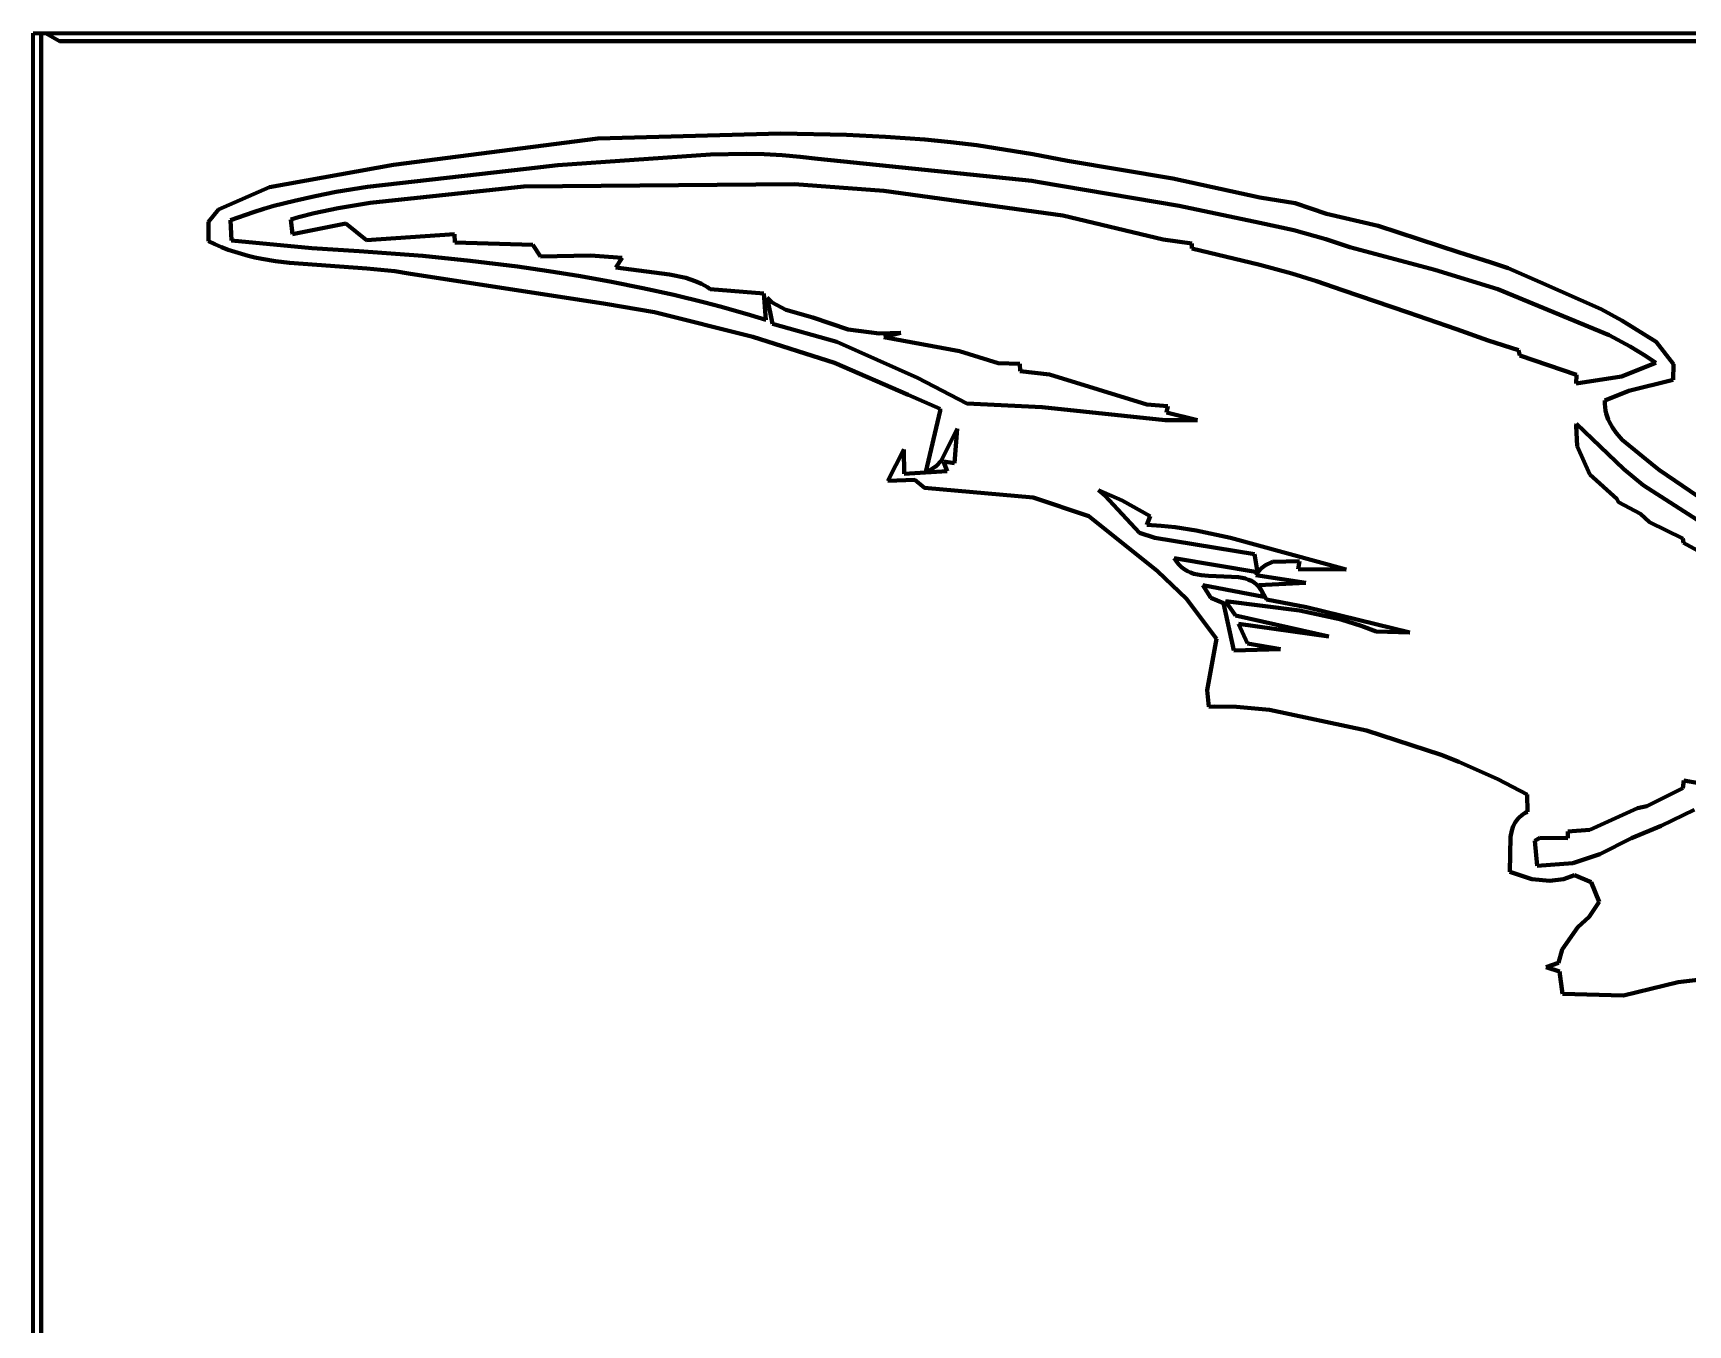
# Model space of a CAD drawing. Header units: millimetres. Extents: x 0 to 7.9, y 0 to 11.
# Drawn here: x 0 to 2.807, y 8.837 to 11.028 of the extents above; entities that cross this region are included whole.
import ezdxf

# ---------------------------------------------------------------- set-up
doc = ezdxf.new("R2010")
doc.units = ezdxf.units.MM
doc.layers.add('color#020202ff', color=7, linetype='CONTINUOUS', lineweight=100)
doc.layers.add('color#fefefeff', color=7, linetype='CONTINUOUS', lineweight=100)

msp = doc.modelspace()

# ---------------------------------------------------------------- linework, layer by layer
at = {"layer": 'color#020202ff'}
for p, q in [((0, 11.0278), (0.0139, 11.0278)), ((0, 0), (0, 11.0278)), ((0.0139, 11.0278), (0.0139, 2.6529)), ((0.0208, 11.0278), (7.875, 11.0278)), ((0.0446, 11.0141), (0.0208, 11.0278)), ((5.5838, 11.0139), (0.0446, 11.0141)), ((0.6113, 10.8045), (0.9577, 10.849)), ((0.9577, 10.849), (1.2685, 10.8573)), ((1.2685, 10.8573), (1.3795, 10.8552)), ((1.3795, 10.8552), (1.446, 10.8521)), ((1.446, 10.8521), (1.5124, 10.8472)), ((1.5124, 10.8472), (1.5566, 10.843)), ((1.5566, 10.843), (1.6007, 10.8378)), ((1.6007, 10.8378), (1.6959, 10.8222)), ((1.1487, 10.8219), (0.8898, 10.8038)), ((1.2096, 10.8228), (1.1487, 10.8219)), ((1.2401, 10.8222), (1.2096, 10.8228)), ((1.2705, 10.8207), (1.2401, 10.8222)), ((1.3009, 10.8181), (1.2705, 10.8207)), ((1.3312, 10.8144), (1.3009, 10.8181)), ((1.6937, 10.7773), (1.3312, 10.8144)), ((1.6959, 10.8222), (1.7544, 10.8111)), ((1.7544, 10.8111), (1.9331, 10.7813)), ((0.4012, 10.7667), (0.6113, 10.8045)), ((0.8362, 10.7975), (0.5671, 10.7673)), ((0.8898, 10.8038), (0.8362, 10.7975)), ((1.9331, 10.7813), (2.0809, 10.7489)), ((0.3147, 10.7285), (0.4012, 10.7667)), ((0.4784, 10.7515), (0.4433, 10.7436)), ((0.5138, 10.7585), (0.4784, 10.7515)), ((0.5671, 10.7673), (0.5138, 10.7585)), ((0.5718, 10.7397), (0.8321, 10.7675)), ((0.8321, 10.7675), (1.2917, 10.7718)), ((1.2917, 10.7718), (1.4428, 10.7604)), ((1.4428, 10.7604), (1.7464, 10.7183)), ((1.7065, 10.775), (1.6937, 10.7773)), ((1.9438, 10.7347), (1.7065, 10.775)), ((0.2974, 10.7079), (0.3147, 10.7285)), ((0.3738, 10.7243), (0.3348, 10.7106)), ((0.3911, 10.7296), (0.3738, 10.7243)), ((0.4084, 10.7346), (0.3911, 10.7296)), ((0.4433, 10.7436), (0.4084, 10.7346)), ((0.4503, 10.7155), (0.477, 10.7223)), ((0.477, 10.7223), (0.5175, 10.7308)), ((0.5175, 10.7308), (0.5718, 10.7397)), ((2.0806, 10.7058), (1.9438, 10.7347)), ((2.0809, 10.7489), (2.1405, 10.7395)), ((2.1405, 10.7395), (2.1938, 10.7212)), ((0.2974, 10.6748), (0.2974, 10.7079)), ((0.3348, 10.7106), (0.3364, 10.6758)), ((0.4369, 10.7118), (0.4503, 10.7155)), ((0.4401, 10.6871), (0.4369, 10.7118)), ((0.5306, 10.7051), (0.4401, 10.6871)), ((0.5653, 10.6764), (0.5306, 10.7051)), ((1.7464, 10.7183), (1.9169, 10.6775)), ((2.1386, 10.6937), (2.0806, 10.7058)), ((2.1938, 10.7212), (2.2813, 10.7007)), ((2.2813, 10.7007), (2.4195, 10.656)), ((0.3083, 10.6696), (0.2974, 10.6748)), ((0.3194, 10.6648), (0.3083, 10.6696)), ((0.3364, 10.6758), (0.4726, 10.6628)), ((0.7149, 10.6868), (0.5653, 10.6764)), ((0.7152, 10.6726), (0.7149, 10.6868)), ((0.8477, 10.6687), (0.7152, 10.6726)), ((0.8607, 10.6489), (0.8477, 10.6687)), ((1.9169, 10.6775), (1.9651, 10.671)), ((1.9651, 10.671), (1.9655, 10.6626)), ((2.1927, 10.6784), (2.1386, 10.6937)), ((2.2335, 10.6648), (2.1927, 10.6784)), ((0.3306, 10.6605), (0.3194, 10.6648)), ((0.3419, 10.6567), (0.3306, 10.6605)), ((0.3533, 10.6532), (0.3419, 10.6567)), ((0.3647, 10.6502), (0.3533, 10.6532)), ((0.3762, 10.6474), (0.3647, 10.6502)), ((0.3878, 10.645), (0.3762, 10.6474)), ((0.4112, 10.6411), (0.3878, 10.645)), ((0.4347, 10.6381), (0.4112, 10.6411)), ((0.5659, 10.6288), (0.4347, 10.6381)), ((0.4726, 10.6628), (0.5533, 10.6582)), ((0.5533, 10.6582), (0.6608, 10.6498)), ((0.6608, 10.6498), (0.7413, 10.6418)), ((0.7413, 10.6418), (0.8217, 10.6319)), ((0.9452, 10.6507), (0.8607, 10.6489)), ((0.9994, 10.6468), (0.9452, 10.6507)), ((0.9884, 10.6304), (0.9994, 10.6468)), ((1.9655, 10.6626), (2.0808, 10.635)), ((2.3773, 10.6262), (2.2335, 10.6648)), ((2.4195, 10.656), (2.4711, 10.6396)), ((2.4711, 10.6396), (2.5018, 10.6289)), ((0.6133, 10.6239), (0.5659, 10.6288)), ((0.6367, 10.6201), (0.6133, 10.6239)), ((0.9709, 10.5684), (0.6367, 10.6201)), ((0.8217, 10.6319), (0.875, 10.6243)), ((0.875, 10.6243), (0.9283, 10.6157)), ((0.9283, 10.6157), (0.9813, 10.6061)), ((1.0793, 10.6184), (0.9884, 10.6304)), ((1.107, 10.6126), (1.0793, 10.6184)), ((1.123, 10.6072), (1.107, 10.6126)), ((2.0808, 10.635), (2.135, 10.6204)), ((2.135, 10.6204), (2.1767, 10.607)), ((2.4842, 10.5933), (2.3773, 10.6262)), ((2.5018, 10.6289), (2.5564, 10.6057)), ((0.9813, 10.6061), (1.0341, 10.5955)), ((1.0341, 10.5955), (1.0867, 10.5838)), ((1.0867, 10.5838), (1.1391, 10.5708)), ((1.1335, 10.6025), (1.123, 10.6072)), ((1.1436, 10.5968), (1.1335, 10.6025)), ((1.1486, 10.5935), (1.1436, 10.5968)), ((1.2394, 10.5864), (1.1486, 10.5935)), ((1.2428, 10.5413), (1.2394, 10.5864)), ((2.1767, 10.607), (2.2209, 10.5921)), ((2.2209, 10.5921), (2.3324, 10.5542)), ((2.673, 10.5156), (2.4842, 10.5933)), ((2.5564, 10.6057), (2.6598, 10.5598)), ((1.0537, 10.5545), (0.9709, 10.5684)), ((1.221, 10.5128), (1.0537, 10.5545)), ((1.1391, 10.5708), (1.1651, 10.5639)), ((1.1651, 10.5639), (1.1911, 10.5567)), ((1.1911, 10.5567), (1.217, 10.5492)), ((1.2538, 10.5708), (1.2451, 10.5792)), ((1.2451, 10.5792), (1.2542, 10.5348)), ((1.277, 10.5587), (1.2538, 10.5708)), ((1.3226, 10.5457), (1.277, 10.5587)), ((2.3324, 10.5542), (2.414, 10.5255)), ((2.6598, 10.5598), (2.6945, 10.5403)), ((1.217, 10.5492), (1.2428, 10.5413)), ((1.2542, 10.5348), (1.3631, 10.504)), ((1.3827, 10.5251), (1.3226, 10.5457)), ((2.414, 10.5255), (2.4681, 10.5067)), ((2.6945, 10.5403), (2.7528, 10.5044)), ((1.3591, 10.4688), (1.221, 10.5128)), ((1.3631, 10.504), (1.5001, 10.443)), ((1.4349, 10.5183), (1.3827, 10.5251)), ((1.472, 10.5197), (1.4349, 10.5183)), ((1.4431, 10.5124), (1.472, 10.5197)), ((1.5712, 10.4885), (1.4431, 10.5124)), ((2.4681, 10.5067), (2.5197, 10.49)), ((2.709, 10.4964), (2.673, 10.5156)), ((2.7528, 10.5044), (2.7821, 10.4665)), ((1.6366, 10.4681), (1.5712, 10.4885)), ((2.5197, 10.49), (2.5219, 10.4809)), ((2.5219, 10.4809), (2.6176, 10.4482)), ((2.7351, 10.4804), (2.709, 10.4964)), ((2.7521, 10.4689), (2.7351, 10.4804)), ((1.4843, 10.4144), (1.3591, 10.4688)), ((1.5001, 10.443), (1.5836, 10.3997)), ((1.6737, 10.4668), (1.6366, 10.4681)), ((1.6741, 10.4546), (1.6737, 10.4668)), ((1.724, 10.4488), (1.6741, 10.4546)), ((1.8888, 10.3982), (1.724, 10.4488)), ((2.6176, 10.4482), (2.6173, 10.4334)), ((2.6173, 10.4334), (2.6943, 10.4457)), ((2.6943, 10.4457), (2.7521, 10.4689)), ((2.7821, 10.4665), (2.7816, 10.4397)), ((1.5387, 10.3909), (1.4843, 10.4144)), ((2.7066, 10.4209), (2.666, 10.4049)), ((2.7816, 10.4397), (2.7066, 10.4209)), ((1.5142, 10.284), (1.5387, 10.387)), ((1.5387, 10.387), (1.5387, 10.3909)), ((1.5836, 10.3997), (1.7115, 10.3932)), ((1.7115, 10.3932), (1.9201, 10.3712)), ((1.9249, 10.3951), (1.8888, 10.3982)), ((1.9225, 10.3845), (1.9249, 10.3951)), ((2.666, 10.4049), (2.666, 10.3991)), ((2.666, 10.3991), (2.6664, 10.3934)), ((2.6664, 10.3934), (2.6672, 10.3879)), ((2.6672, 10.3879), (2.6683, 10.3826)), ((1.9201, 10.3712), (1.9747, 10.3716)), ((1.9747, 10.3716), (1.9225, 10.3845)), ((2.618, 10.3652), (2.6175, 10.362)), ((2.6175, 10.362), (2.6188, 10.3274)), ((2.6982, 10.2882), (2.618, 10.3652)), ((2.6683, 10.3826), (2.6698, 10.3775)), ((2.6698, 10.3775), (2.6716, 10.3726)), ((2.6716, 10.3726), (2.6737, 10.3678)), ((2.6737, 10.3678), (2.6788, 10.3587)), ((2.6788, 10.3587), (2.6848, 10.3501)), ((1.5673, 10.3565), (1.5403, 10.3027)), ((1.5629, 10.2986), (1.5673, 10.3565)), ((2.6848, 10.3501), (2.6954, 10.3381)), ((2.6954, 10.3381), (2.7506, 10.2931)), ((1.4497, 10.2684), (1.4767, 10.3217)), ((1.4767, 10.3217), (1.4776, 10.2804)), ((1.5403, 10.3027), (1.5317, 10.2936)), ((1.5504, 10.2849), (1.5443, 10.3011)), ((1.5443, 10.3011), (1.5629, 10.2986)), ((2.6188, 10.3274), (2.6402, 10.2792)), ((1.4776, 10.2804), (1.5504, 10.2849)), ((1.5176, 10.2852), (1.5142, 10.284)), ((1.5238, 10.2881), (1.5176, 10.2852)), ((1.5317, 10.2936), (1.5238, 10.2881)), ((2.6402, 10.2792), (2.6862, 10.2381)), ((2.7308, 10.2611), (2.6982, 10.2882)), ((2.7506, 10.2931), (2.7588, 10.2865)), ((2.7588, 10.2865), (2.8493, 10.2248)), ((1.4958, 10.2704), (1.4497, 10.2684)), ((1.5121, 10.2569), (1.4958, 10.2704)), ((1.6964, 10.2402), (1.5121, 10.2569)), ((1.8073, 10.2529), (1.8179, 10.2439)), ((1.8474, 10.2353), (1.8073, 10.2529)), ((2.8759, 10.1681), (2.7308, 10.2611)), ((1.7905, 10.2084), (1.6964, 10.2402)), ((1.8179, 10.2439), (1.8768, 10.1802)), ((1.8945, 10.2086), (1.8474, 10.2353)), ((2.6862, 10.2381), (2.6889, 10.2325)), ((2.6889, 10.2325), (2.7261, 10.2128)), ((1.9074, 10.1156), (1.7905, 10.2084)), ((1.8893, 10.1941), (1.8945, 10.2086)), ((1.9133, 10.1925), (1.8893, 10.1941)), ((1.9371, 10.1899), (1.9133, 10.1925)), ((1.9725, 10.1844), (1.9371, 10.1899)), ((2.7261, 10.2128), (2.7416, 10.1982)), ((2.7416, 10.1982), (2.7982, 10.1705)), ((1.8768, 10.1802), (1.9027, 10.1717)), ((1.9027, 10.1717), (2.0715, 10.1444)), ((2.0309, 10.172), (1.9725, 10.1844)), ((2.2271, 10.1183), (2.0309, 10.172)), ((2.7982, 10.1705), (2.7993, 10.1634)), ((2.7993, 10.1634), (2.8871, 10.115)), ((2.0768, 10.1135), (1.9354, 10.1374)), ((1.9354, 10.1374), (1.9391, 10.1315)), ((2.0715, 10.1444), (2.0768, 10.1135)), ((2.1024, 10.1309), (2.1478, 10.1325)), ((2.1478, 10.1325), (2.1455, 10.1187)), ((1.9563, 10.0682), (1.9074, 10.1156)), ((1.9391, 10.1315), (1.9432, 10.1264)), ((1.9432, 10.1264), (1.9477, 10.1221)), ((1.9477, 10.1221), (1.9526, 10.1185)), ((1.9526, 10.1185), (1.9578, 10.1155)), ((1.9578, 10.1155), (1.9633, 10.113)), ((1.9633, 10.113), (1.969, 10.1111)), ((1.969, 10.1111), (1.975, 10.1096)), ((1.975, 10.1096), (1.9811, 10.1085)), ((1.9811, 10.1085), (1.9938, 10.1072)), ((1.9938, 10.1072), (2.0325, 10.106)), ((2.0325, 10.106), (2.0447, 10.1049)), ((2.0447, 10.1049), (2.0505, 10.104)), ((2.0741, 10.1088), (2.0776, 10.1141)), ((2.1589, 10.0954), (2.0741, 10.1088)), ((2.0776, 10.1141), (2.0836, 10.1206)), ((2.0836, 10.1206), (2.0902, 10.1256)), ((2.0902, 10.1256), (2.1024, 10.1309)), ((2.1455, 10.1187), (2.2271, 10.1183)), ((2.0875, 10.0721), (1.9838, 10.0914)), ((1.9838, 10.0914), (1.9977, 10.0703)), ((2.0505, 10.104), (2.0561, 10.1027)), ((2.0561, 10.1027), (2.0614, 10.1009)), ((2.0614, 10.1009), (2.0663, 10.0987)), ((2.0663, 10.0987), (2.071, 10.096)), ((2.071, 10.096), (2.0752, 10.0927)), ((2.0752, 10.0927), (2.079, 10.0887)), ((2.079, 10.0916), (2.1589, 10.0954)), ((2.0921, 10.0671), (2.079, 10.0916)), ((2.079, 10.0887), (2.0823, 10.0839)), ((2.0823, 10.0839), (2.0852, 10.0784)), ((2.0852, 10.0784), (2.0875, 10.0721)), ((2.007, 10.0008), (1.9563, 10.0682)), ((1.9977, 10.0703), (2.0191, 10.061)), ((2.0191, 10.061), (2.0365, 9.9808)), ((2.0393, 10.0402), (2.0224, 10.0646)), ((2.0224, 10.0646), (2.1479, 10.0488)), ((2.1597, 10.0542), (2.0921, 10.0671)), ((2.1479, 10.0488), (2.2184, 10.0335)), ((2.3349, 10.0114), (2.1597, 10.0542)), ((2.1978, 10.0046), (2.0393, 10.0402)), ((2.0597, 9.9928), (2.0444, 10.026)), ((2.0444, 10.026), (2.1978, 10.0046)), ((2.2184, 10.0335), (2.2528, 10.0228)), ((2.2528, 10.0228), (2.2781, 10.013)), ((1.9911, 9.9138), (2.007, 10.0008)), ((2.116, 9.9829), (2.0597, 9.9928)), ((2.2781, 10.013), (2.3349, 10.0114)), ((2.0365, 9.9808), (2.116, 9.9829)), ((1.9942, 9.8855), (1.9911, 9.9138)), ((2.0036, 9.8858), (1.9942, 9.8855)), ((2.0411, 9.8854), (2.0036, 9.8858)), ((2.0969, 9.8804), (2.0411, 9.8854)), ((2.2615, 9.8454), (2.0969, 9.8804)), ((2.388, 9.8038), (2.2615, 9.8454)), ((2.4184, 9.7918), (2.388, 9.8038)), ((2.4842, 9.7625), (2.4184, 9.7918)), ((2.5342, 9.7365), (2.4842, 9.7625)), ((2.798, 9.7472), (2.7373, 9.7168)), ((2.7996, 9.7602), (2.798, 9.7472)), ((2.8252, 9.7561), (2.7996, 9.7602)), ((2.5349, 9.7073), (2.5342, 9.7365)), ((2.7213, 9.7136), (2.6403, 9.6765)), ((2.7373, 9.7168), (2.7213, 9.7136)), ((2.5105, 9.6827), (2.514, 9.6892)), ((2.514, 9.6892), (2.5184, 9.6952)), ((2.5184, 9.6952), (2.5211, 9.6979)), ((2.5211, 9.6979), (2.5241, 9.7005)), ((2.5241, 9.7005), (2.5273, 9.703)), ((2.5273, 9.703), (2.5309, 9.7053)), ((2.5309, 9.7053), (2.5349, 9.7073)), ((2.7112, 9.6627), (2.7612, 9.6835)), ((2.7612, 9.6835), (2.8173, 9.7107)), ((2.5048, 9.6055), (2.5056, 9.6646)), ((2.5056, 9.6646), (2.508, 9.6757)), ((2.508, 9.6757), (2.5105, 9.6827)), ((2.5557, 9.6631), (2.5472, 9.6583)), ((2.5472, 9.6583), (2.5512, 9.6159)), ((2.6032, 9.6624), (2.5557, 9.6631)), ((2.6033, 9.6738), (2.6032, 9.6624)), ((2.6403, 9.6765), (2.6033, 9.6738)), ((2.6572, 9.6357), (2.7112, 9.6627)), ((2.6118, 9.6203), (2.6572, 9.6357)), ((2.5418, 9.593), (2.5048, 9.6055)), ((2.5512, 9.6159), (2.6118, 9.6203)), ((2.6145, 9.5996), (2.5958, 9.5932)), ((2.6429, 9.5879), (2.6145, 9.5996)), ((2.5728, 9.5902), (2.5418, 9.593)), ((2.5958, 9.5932), (2.5728, 9.5902)), ((2.6565, 9.5544), (2.6429, 9.5879)), ((2.6393, 9.5294), (2.6565, 9.5544)), ((2.6198, 9.5114), (2.6393, 9.5294)), ((2.5936, 9.4737), (2.6198, 9.5114)), ((2.5871, 9.4512), (2.5936, 9.4737)), ((2.5664, 9.444), (2.5871, 9.4512)), ((2.5892, 9.4363), (2.5664, 9.444)), ((2.594, 9.3984), (2.5892, 9.4363)), ((2.79, 9.4184), (2.6974, 9.396)), ((2.8768, 9.4285), (2.79, 9.4184)), ((2.6974, 9.396), (2.594, 9.3984))]:
    msp.add_line(p, q, dxfattribs=at)
at = {"layer": 'color#fefefeff'}
for p, q in [((0.0139, 11.0278), (0.0208, 11.0278)), ((0.0139, 2.6529), (0.0139, 11.0278)), ((0.0208, 11.0278), (0.0446, 11.0141)), ((0.0446, 11.0141), (5.5838, 11.0139)), ((0.9577, 10.849), (0.6113, 10.8045)), ((1.2685, 10.8573), (0.9577, 10.849)), ((1.3795, 10.8552), (1.2685, 10.8573)), ((1.446, 10.8521), (1.3795, 10.8552)), ((1.5124, 10.8472), (1.446, 10.8521)), ((1.5566, 10.843), (1.5124, 10.8472)), ((1.6007, 10.8378), (1.5566, 10.843)), ((1.6959, 10.8222), (1.6007, 10.8378)), ((0.8898, 10.8038), (1.1487, 10.8219)), ((1.1487, 10.8219), (1.2096, 10.8228)), ((1.2096, 10.8228), (1.2401, 10.8222)), ((1.2401, 10.8222), (1.2705, 10.8207)), ((1.2705, 10.8207), (1.3009, 10.8181)), ((1.3009, 10.8181), (1.3312, 10.8144)), ((1.3312, 10.8144), (1.6937, 10.7773)), ((1.7544, 10.8111), (1.6959, 10.8222)), ((1.9331, 10.7813), (1.7544, 10.8111)), ((0.6113, 10.8045), (0.4012, 10.7667)), ((0.5671, 10.7673), (0.8362, 10.7975)), ((0.8362, 10.7975), (0.8898, 10.8038)), ((2.0809, 10.7489), (1.9331, 10.7813)), ((0.4012, 10.7667), (0.3147, 10.7285)), ((0.4433, 10.7436), (0.4784, 10.7515)), ((0.4784, 10.7515), (0.5138, 10.7585)), ((0.5138, 10.7585), (0.5671, 10.7673)), ((0.8321, 10.7675), (0.5718, 10.7397)), ((1.2917, 10.7718), (0.8321, 10.7675)), ((1.4428, 10.7604), (1.2917, 10.7718)), ((1.7464, 10.7183), (1.4428, 10.7604)), ((1.6937, 10.7773), (1.7065, 10.775)), ((1.7065, 10.775), (1.9438, 10.7347)), ((0.3147, 10.7285), (0.2974, 10.7079)), ((0.3348, 10.7106), (0.3738, 10.7243)), ((0.3738, 10.7243), (0.3911, 10.7296)), ((0.3911, 10.7296), (0.4084, 10.7346)), ((0.4084, 10.7346), (0.4433, 10.7436)), ((0.477, 10.7223), (0.4503, 10.7155)), ((0.5175, 10.7308), (0.477, 10.7223)), ((0.5718, 10.7397), (0.5175, 10.7308)), ((1.9438, 10.7347), (2.0806, 10.7058)), ((2.1405, 10.7395), (2.0809, 10.7489)), ((2.1938, 10.7212), (2.1405, 10.7395)), ((0.2974, 10.7079), (0.2974, 10.6748)), ((0.3364, 10.6758), (0.3348, 10.7106)), ((0.4503, 10.7155), (0.4369, 10.7118)), ((0.4369, 10.7118), (0.4401, 10.6871)), ((0.4401, 10.6871), (0.5306, 10.7051)), ((0.5306, 10.7051), (0.5653, 10.6764)), ((1.9169, 10.6775), (1.7464, 10.7183)), ((2.0806, 10.7058), (2.1386, 10.6937)), ((2.2813, 10.7007), (2.1938, 10.7212)), ((2.4195, 10.656), (2.2813, 10.7007)), ((0.2974, 10.6748), (0.3083, 10.6696)), ((0.3083, 10.6696), (0.3194, 10.6648)), ((0.4726, 10.6628), (0.3364, 10.6758)), ((0.5653, 10.6764), (0.7149, 10.6868)), ((0.7149, 10.6868), (0.7152, 10.6726)), ((0.7152, 10.6726), (0.8477, 10.6687)), ((0.8477, 10.6687), (0.8607, 10.6489)), ((1.9651, 10.671), (1.9169, 10.6775)), ((1.9655, 10.6626), (1.9651, 10.671)), ((2.1386, 10.6937), (2.1927, 10.6784)), ((2.1927, 10.6784), (2.2335, 10.6648)), ((0.3194, 10.6648), (0.3306, 10.6605)), ((0.3306, 10.6605), (0.3419, 10.6567)), ((0.3419, 10.6567), (0.3533, 10.6532)), ((0.3533, 10.6532), (0.3647, 10.6502)), ((0.3647, 10.6502), (0.3762, 10.6474)), ((0.3762, 10.6474), (0.3878, 10.645)), ((0.3878, 10.645), (0.4112, 10.6411)), ((0.4112, 10.6411), (0.4347, 10.6381)), ((0.4347, 10.6381), (0.5659, 10.6288)), ((0.5533, 10.6582), (0.4726, 10.6628)), ((0.6608, 10.6498), (0.5533, 10.6582)), ((0.7413, 10.6418), (0.6608, 10.6498)), ((0.8217, 10.6319), (0.7413, 10.6418)), ((0.8607, 10.6489), (0.9452, 10.6507)), ((0.9452, 10.6507), (0.9994, 10.6468)), ((0.9994, 10.6468), (0.9884, 10.6304)), ((2.0808, 10.635), (1.9655, 10.6626)), ((2.2335, 10.6648), (2.3773, 10.6262)), ((2.4711, 10.6396), (2.4195, 10.656)), ((2.5018, 10.6289), (2.4711, 10.6396)), ((0.5659, 10.6288), (0.6133, 10.6239)), ((0.6133, 10.6239), (0.6367, 10.6201)), ((0.6367, 10.6201), (0.9709, 10.5684)), ((0.875, 10.6243), (0.8217, 10.6319)), ((0.9283, 10.6157), (0.875, 10.6243)), ((0.9813, 10.6061), (0.9283, 10.6157)), ((0.9884, 10.6304), (1.0793, 10.6184)), ((1.0793, 10.6184), (1.107, 10.6126)), ((1.107, 10.6126), (1.123, 10.6072)), ((2.135, 10.6204), (2.0808, 10.635)), ((2.1767, 10.607), (2.135, 10.6204)), ((2.3773, 10.6262), (2.4842, 10.5933)), ((2.5564, 10.6057), (2.5018, 10.6289)), ((1.0341, 10.5955), (0.9813, 10.6061)), ((1.0867, 10.5838), (1.0341, 10.5955)), ((1.1391, 10.5708), (1.0867, 10.5838)), ((1.123, 10.6072), (1.1335, 10.6025)), ((1.1335, 10.6025), (1.1436, 10.5968)), ((1.1436, 10.5968), (1.1486, 10.5935)), ((1.1486, 10.5935), (1.2394, 10.5864)), ((1.2394, 10.5864), (1.2428, 10.5413)), ((2.2209, 10.5921), (2.1767, 10.607)), ((2.3324, 10.5542), (2.2209, 10.5921)), ((2.4842, 10.5933), (2.673, 10.5156)), ((2.6598, 10.5598), (2.5564, 10.6057)), ((0.9709, 10.5684), (1.0537, 10.5545)), ((1.0537, 10.5545), (1.221, 10.5128)), ((1.1651, 10.5639), (1.1391, 10.5708)), ((1.1911, 10.5567), (1.1651, 10.5639)), ((1.217, 10.5492), (1.1911, 10.5567)), ((1.2542, 10.5348), (1.2451, 10.5792)), ((1.2451, 10.5792), (1.2538, 10.5708)), ((1.2538, 10.5708), (1.277, 10.5587)), ((1.277, 10.5587), (1.3226, 10.5457)), ((2.414, 10.5255), (2.3324, 10.5542)), ((2.6945, 10.5403), (2.6598, 10.5598)), ((1.2428, 10.5413), (1.217, 10.5492)), ((1.3631, 10.504), (1.2542, 10.5348)), ((1.3226, 10.5457), (1.3827, 10.5251)), ((2.4681, 10.5067), (2.414, 10.5255)), ((2.7528, 10.5044), (2.6945, 10.5403)), ((1.221, 10.5128), (1.3591, 10.4688)), ((1.5001, 10.443), (1.3631, 10.504)), ((1.3827, 10.5251), (1.4349, 10.5183)), ((1.4349, 10.5183), (1.472, 10.5197)), ((1.472, 10.5197), (1.4431, 10.5124)), ((1.4431, 10.5124), (1.5712, 10.4885)), ((2.5197, 10.49), (2.4681, 10.5067)), ((2.673, 10.5156), (2.709, 10.4964)), ((2.7821, 10.4665), (2.7528, 10.5044)), ((1.5712, 10.4885), (1.6366, 10.4681)), ((2.5219, 10.4809), (2.5197, 10.49)), ((2.6176, 10.4482), (2.5219, 10.4809)), ((2.709, 10.4964), (2.7351, 10.4804)), ((2.7351, 10.4804), (2.7521, 10.4689)), ((1.3591, 10.4688), (1.4843, 10.4144)), ((1.5836, 10.3997), (1.5001, 10.443)), ((1.6366, 10.4681), (1.6737, 10.4668)), ((1.6737, 10.4668), (1.6741, 10.4546)), ((1.6741, 10.4546), (1.724, 10.4488)), ((1.724, 10.4488), (1.8888, 10.3982)), ((2.6173, 10.4334), (2.6176, 10.4482)), ((2.6943, 10.4457), (2.6173, 10.4334)), ((2.7521, 10.4689), (2.6943, 10.4457)), ((2.7816, 10.4397), (2.7821, 10.4665)), ((1.4843, 10.4144), (1.5387, 10.3909)), ((2.666, 10.4049), (2.7066, 10.4209)), ((2.7066, 10.4209), (2.7816, 10.4397)), ((1.5387, 10.387), (1.5142, 10.284)), ((1.5387, 10.3909), (1.5387, 10.387)), ((1.7115, 10.3932), (1.5836, 10.3997)), ((1.9201, 10.3712), (1.7115, 10.3932)), ((1.8888, 10.3982), (1.9249, 10.3951)), ((1.9249, 10.3951), (1.9225, 10.3845)), ((2.666, 10.3991), (2.666, 10.4049)), ((2.6664, 10.3934), (2.666, 10.3991)), ((2.6672, 10.3879), (2.6664, 10.3934)), ((2.6683, 10.3826), (2.6672, 10.3879)), ((1.9747, 10.3716), (1.9201, 10.3712)), ((1.9225, 10.3845), (1.9747, 10.3716)), ((2.6175, 10.362), (2.618, 10.3652)), ((2.6188, 10.3274), (2.6175, 10.362)), ((2.618, 10.3652), (2.6982, 10.2882)), ((2.6698, 10.3775), (2.6683, 10.3826)), ((2.6716, 10.3726), (2.6698, 10.3775)), ((2.6737, 10.3678), (2.6716, 10.3726)), ((2.6788, 10.3587), (2.6737, 10.3678)), ((2.6848, 10.3501), (2.6788, 10.3587)), ((1.5403, 10.3027), (1.5673, 10.3565)), ((1.5673, 10.3565), (1.5629, 10.2986)), ((2.6954, 10.3381), (2.6848, 10.3501)), ((2.7506, 10.2931), (2.6954, 10.3381)), ((1.4767, 10.3217), (1.4497, 10.2684)), ((1.4776, 10.2804), (1.4767, 10.3217)), ((1.5317, 10.2936), (1.5403, 10.3027)), ((1.5629, 10.2986), (1.5443, 10.3011)), ((1.5443, 10.3011), (1.5504, 10.2849)), ((2.6402, 10.2792), (2.6188, 10.3274)), ((1.5504, 10.2849), (1.4776, 10.2804)), ((1.5142, 10.284), (1.5176, 10.2852)), ((1.5176, 10.2852), (1.5238, 10.2881)), ((1.5238, 10.2881), (1.5317, 10.2936)), ((2.6862, 10.2381), (2.6402, 10.2792)), ((2.6982, 10.2882), (2.7308, 10.2611)), ((2.7588, 10.2865), (2.7506, 10.2931)), ((2.8493, 10.2248), (2.7588, 10.2865)), ((1.4497, 10.2684), (1.4958, 10.2704)), ((1.4958, 10.2704), (1.5121, 10.2569)), ((1.5121, 10.2569), (1.6964, 10.2402)), ((1.8073, 10.2529), (1.8474, 10.2353)), ((1.8179, 10.2439), (1.8073, 10.2529)), ((2.7308, 10.2611), (2.8759, 10.1681)), ((1.6964, 10.2402), (1.7905, 10.2084)), ((1.8768, 10.1802), (1.8179, 10.2439)), ((1.8474, 10.2353), (1.8945, 10.2086)), ((2.6889, 10.2325), (2.6862, 10.2381)), ((2.7261, 10.2128), (2.6889, 10.2325)), ((1.7905, 10.2084), (1.9074, 10.1156)), ((1.8945, 10.2086), (1.8893, 10.1941)), ((1.8893, 10.1941), (1.9133, 10.1925)), ((1.9133, 10.1925), (1.9371, 10.1899)), ((1.9371, 10.1899), (1.9725, 10.1844)), ((2.7416, 10.1982), (2.7261, 10.2128)), ((2.7982, 10.1705), (2.7416, 10.1982)), ((1.9027, 10.1717), (1.8768, 10.1802)), ((2.0715, 10.1444), (1.9027, 10.1717)), ((1.9725, 10.1844), (2.0309, 10.172)), ((2.0309, 10.172), (2.2271, 10.1183)), ((2.7993, 10.1634), (2.7982, 10.1705)), ((2.8871, 10.115), (2.7993, 10.1634)), ((1.9391, 10.1315), (1.9354, 10.1374)), ((1.9354, 10.1374), (2.0768, 10.1135)), ((2.0768, 10.1135), (2.0715, 10.1444)), ((2.1478, 10.1325), (2.1024, 10.1309)), ((2.1455, 10.1187), (2.1478, 10.1325)), ((1.9074, 10.1156), (1.9563, 10.0682)), ((1.9432, 10.1264), (1.9391, 10.1315)), ((1.9477, 10.1221), (1.9432, 10.1264)), ((1.9526, 10.1185), (1.9477, 10.1221)), ((1.9578, 10.1155), (1.9526, 10.1185)), ((1.9633, 10.113), (1.9578, 10.1155)), ((1.969, 10.1111), (1.9633, 10.113)), ((1.975, 10.1096), (1.969, 10.1111)), ((1.9811, 10.1085), (1.975, 10.1096)), ((1.9938, 10.1072), (1.9811, 10.1085)), ((2.0325, 10.106), (1.9938, 10.1072)), ((2.0447, 10.1049), (2.0325, 10.106)), ((2.0505, 10.104), (2.0447, 10.1049)), ((2.0776, 10.1141), (2.0741, 10.1088)), ((2.0741, 10.1088), (2.1589, 10.0954)), ((2.0836, 10.1206), (2.0776, 10.1141)), ((2.0902, 10.1256), (2.0836, 10.1206)), ((2.1024, 10.1309), (2.0902, 10.1256)), ((2.2271, 10.1183), (2.1455, 10.1187)), ((1.9977, 10.0703), (1.9838, 10.0914)), ((1.9838, 10.0914), (2.0875, 10.0721)), ((2.0561, 10.1027), (2.0505, 10.104)), ((2.0614, 10.1009), (2.0561, 10.1027)), ((2.0663, 10.0987), (2.0614, 10.1009)), ((2.071, 10.096), (2.0663, 10.0987)), ((2.0752, 10.0927), (2.071, 10.096)), ((2.079, 10.0887), (2.0752, 10.0927)), ((2.1589, 10.0954), (2.079, 10.0916)), ((2.079, 10.0916), (2.0921, 10.0671)), ((2.0823, 10.0839), (2.079, 10.0887)), ((2.0852, 10.0784), (2.0823, 10.0839)), ((2.0875, 10.0721), (2.0852, 10.0784)), ((1.9563, 10.0682), (2.007, 10.0008)), ((2.0191, 10.061), (1.9977, 10.0703)), ((2.0365, 9.9808), (2.0191, 10.061)), ((2.1479, 10.0488), (2.0224, 10.0646)), ((2.0224, 10.0646), (2.0393, 10.0402)), ((2.0921, 10.0671), (2.1597, 10.0542)), ((2.2184, 10.0335), (2.1479, 10.0488)), ((2.1597, 10.0542), (2.3349, 10.0114)), ((2.0393, 10.0402), (2.1978, 10.0046)), ((2.1978, 10.0046), (2.0444, 10.026)), ((2.0444, 10.026), (2.0597, 9.9928)), ((2.2528, 10.0228), (2.2184, 10.0335)), ((2.2781, 10.013), (2.2528, 10.0228)), ((2.007, 10.0008), (1.9911, 9.9138)), ((2.0597, 9.9928), (2.116, 9.9829)), ((2.3349, 10.0114), (2.2781, 10.013)), ((2.116, 9.9829), (2.0365, 9.9808)), ((1.9911, 9.9138), (1.9942, 9.8855)), ((1.9942, 9.8855), (2.0036, 9.8858)), ((2.0036, 9.8858), (2.0411, 9.8854)), ((2.0411, 9.8854), (2.0969, 9.8804)), ((2.0969, 9.8804), (2.2615, 9.8454)), ((2.2615, 9.8454), (2.388, 9.8038)), ((2.388, 9.8038), (2.4184, 9.7918)), ((2.4184, 9.7918), (2.4842, 9.7625)), ((2.4842, 9.7625), (2.5342, 9.7365)), ((2.7373, 9.7168), (2.798, 9.7472)), ((2.798, 9.7472), (2.7996, 9.7602)), ((2.7996, 9.7602), (2.8252, 9.7561)), ((2.5342, 9.7365), (2.5349, 9.7073)), ((2.6403, 9.6765), (2.7213, 9.7136)), ((2.7213, 9.7136), (2.7373, 9.7168)), ((2.514, 9.6892), (2.5105, 9.6827)), ((2.5184, 9.6952), (2.514, 9.6892)), ((2.5211, 9.6979), (2.5184, 9.6952)), ((2.5241, 9.7005), (2.5211, 9.6979)), ((2.5273, 9.703), (2.5241, 9.7005)), ((2.5309, 9.7053), (2.5273, 9.703)), ((2.5349, 9.7073), (2.5309, 9.7053)), ((2.7612, 9.6835), (2.7112, 9.6627)), ((2.8173, 9.7107), (2.7612, 9.6835)), ((2.5056, 9.6646), (2.5048, 9.6055)), ((2.508, 9.6757), (2.5056, 9.6646)), ((2.5105, 9.6827), (2.508, 9.6757)), ((2.5472, 9.6583), (2.5557, 9.6631)), ((2.5512, 9.6159), (2.5472, 9.6583)), ((2.5557, 9.6631), (2.6032, 9.6624)), ((2.6032, 9.6624), (2.6033, 9.6738)), ((2.6033, 9.6738), (2.6403, 9.6765)), ((2.7112, 9.6627), (2.6572, 9.6357)), ((2.6572, 9.6357), (2.6118, 9.6203)), ((2.5048, 9.6055), (2.5418, 9.593)), ((2.6118, 9.6203), (2.5512, 9.6159)), ((2.5958, 9.5932), (2.6145, 9.5996)), ((2.6145, 9.5996), (2.6429, 9.5879)), ((2.5418, 9.593), (2.5728, 9.5902)), ((2.5728, 9.5902), (2.5958, 9.5932)), ((2.6429, 9.5879), (2.6565, 9.5544)), ((2.6565, 9.5544), (2.6393, 9.5294)), ((2.6393, 9.5294), (2.6198, 9.5114)), ((2.6198, 9.5114), (2.5936, 9.4737)), ((2.5936, 9.4737), (2.5871, 9.4512)), ((2.5871, 9.4512), (2.5664, 9.444)), ((2.5664, 9.444), (2.5892, 9.4363)), ((2.5892, 9.4363), (2.594, 9.3984)), ((2.6974, 9.396), (2.79, 9.4184)), ((2.79, 9.4184), (2.8768, 9.4285)), ((2.594, 9.3984), (2.6974, 9.396))]:
    msp.add_line(p, q, dxfattribs=at)

doc.saveas('drawing.dxf')
